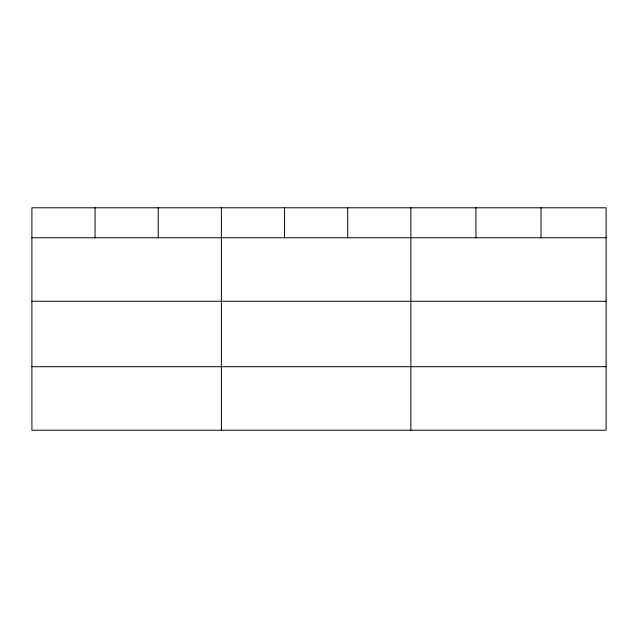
<?xml version="1.0" encoding="UTF-8"?>
<svg xmlns="http://www.w3.org/2000/svg" width="638" height="638" viewBox="0 0 638 638"><rect width="100%" height="100%" fill="white"/><g stroke="black" fill="none" stroke-linecap="round" stroke-linejoin="round"><path stroke-width="0.96" d="M606.1 301.264L606.1 207.789L31.9 207.789L31.9 430.211L606.1 430.211L606.1 301.264L31.9 301.264M31.9 237.751L606.1 237.751M31.9 366.698L606.1 366.698M541.024 207.789L541.024 237.751M475.948 207.789L475.948 237.751M410.872 207.789L410.872 430.211M347.71 207.789L347.71 237.751M284.548 207.789L284.548 237.751M221.386 207.789L221.386 430.211M158.224 207.789L158.224 237.751M95.062 207.789L95.062 237.751"/></g></svg>
